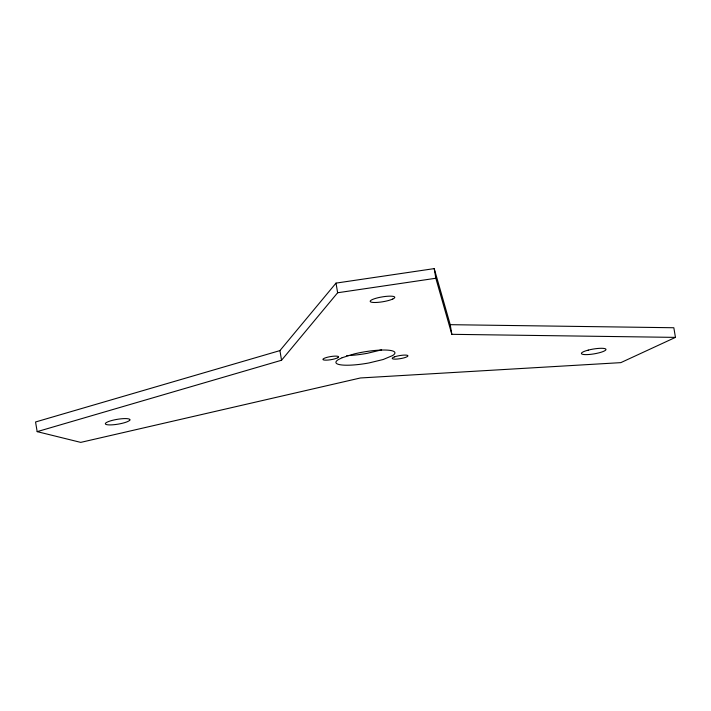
<?xml version="1.0" encoding="UTF-8"?>
<svg xmlns="http://www.w3.org/2000/svg" width="711" height="711" viewBox="0 0 711 711"><rect width="100%" height="100%" fill="white"/><g stroke="black" fill="none" stroke-linecap="round" stroke-linejoin="round"><path stroke-width="1.07" d="M675.45 337.387L620.819 362.637L360.433 377.968L80.734 442.384L37.168 431.639L35.55 421.987L279.93 350.603L336.019 283.111L434.217 268.616L450.223 324.678L451.832 334.321L675.45 337.387L673.832 327.744L450.223 324.678M37.168 431.639L281.547 360.246L337.636 292.754L435.834 278.259L451.832 334.321M381.603 349.856L367.445 353.287A29.915 5.866 -9.5 0 1 346.692 355.571M434.217 268.616L435.834 278.259M336.019 283.111L337.636 292.754M279.93 350.603L281.547 360.246M342.142 357.713L338.232 359.677A29.915 5.866 -9.5 0 0 369.062 362.93L383.22 359.499L392.614 355.562A29.915 5.866 -9.5 0 0 386.455 350.07A29.915 5.866 -9.5 0 0 354.336 353.9L342.142 357.713M337.796 357.722L336.632 358.246A7.981 1.564 -9.5 0 1 323.292 359.828L322.918 359.482A7.981 1.564 -9.5 0 1 328.34 357.02L330.357 356.62A7.981 1.564 -9.5 0 1 337.796 357.722M394.569 356.86L393.299 357.393A7.981 1.564 -9.5 0 0 399.982 358.708L402.026 358.335A7.981 1.564 -9.5 0 0 407.945 355.864L407.696 355.491A7.981 1.564 -9.5 0 0 402.195 355.242L400.16 355.518A7.981 1.564 -9.5 0 0 394.569 356.86M392.721 299.055L390.597 299.882A12.469 2.444 -9.5 0 1 371.453 302.202A12.469 2.444 -9.5 0 1 380.083 297.287L383.282 296.727A12.469 2.444 -9.5 0 1 392.721 299.055M588.264 350.114L585.588 350.896A12.469 2.444 -9.5 0 0 582.673 354.327A12.469 2.444 -9.5 0 0 596.111 353.491L599.151 352.798A12.469 2.444 -9.5 0 0 604.732 348.586A12.469 2.444 -9.5 0 0 588.264 350.114M129.9 419.934L129.686 419.33A12.469 2.444 -9.5 0 0 110.347 420.921A12.469 2.444 -9.5 0 0 111.716 424.867A12.469 2.444 -9.5 0 0 129.9 419.934"/></g></svg>
